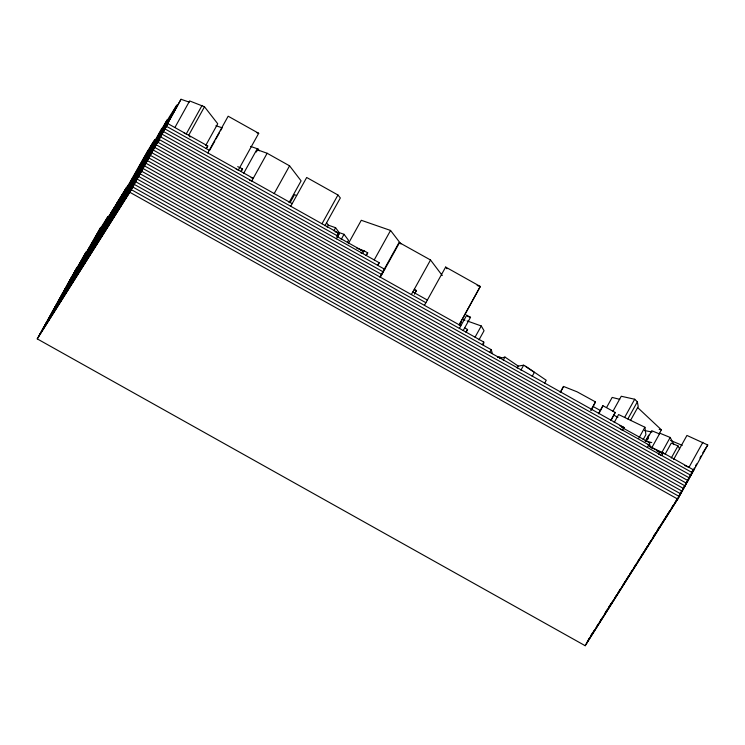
<?xml version="1.0" encoding="UTF-8"?>
<svg xmlns="http://www.w3.org/2000/svg" width="745" height="745" viewBox="0 0 745 745"><rect width="100%" height="100%" fill="white"/><g stroke="black" fill="none" stroke-linecap="round" stroke-linejoin="round"><path stroke-width="1.12" d="M483.468 345.168L483.784 342.057L150.285 155.295L57.738 301.911M611.124 420.208L615.212 412.469L602.91 405.708L598.458 413.736M602.91 405.708L600.526 410.579L593.169 406.537L595.469 401.909L577.133 391.842L563.537 386.441L560.203 392.457M560.771 391.656L563.537 386.441M673.592 459.525L686.937 435.443L707.75 444.979L677.745 499.103L585.197 645.719L37.25 338.882L77.275 267.101L72.451 275.827M77.778 266.626L74.845 271.59L75.776 272.661M73.392 274.542L86.085 251.987L74.966 272.055M81.792 260.275L100.696 227.43L102.763 227.914M87.519 251.195L100.696 227.43M88.003 250.422L89.465 247.787M90.555 246.381L100.864 227.774L107.941 216.562L99.01 232.673M107.131 219.16L127.013 187.349M110.931 212.819L128.159 185.207L129.407 185.3L127.944 187.945M117.04 202.826L126.408 187.666L124.936 190.31M125.551 189.984L148.143 150.229M130.142 182.711L149.233 148.451L153.284 142.025L154.783 142.975M129.323 185.43L127.861 188.075L126.697 187.842M153.284 142.025L135.041 175.056L136.903 174.06M135.869 173.632L136.801 173.222L155.1 140.218L154.615 139.911L134.556 176.043L135.301 176.77L137.862 172.151M139.38 168.072L137.574 171.257L138.123 172.374L139.585 169.73L139.036 168.612L139.38 168.072L140.414 168.51L138.952 171.145L137.918 170.707M141.075 165.716L161.851 128.224M135.32 176.491L147.51 154.485M149.726 150.49L151.393 147.491M135.301 176.77L138.225 171.49L136.503 172.412M143.589 161.74L167.094 119.926L146.318 157.409M146.495 157.446L147.957 154.802M150.63 150.583L148.814 153.768L149.857 154.141M146.057 159.039L147.175 157.009M148.302 154.979L168.631 118.11L176.854 105.073L157.391 140.181L159.449 140.889M159.337 137.108L176.658 106.777L163.481 130.533M164.505 128.922L181.016 99.281L189.277 102.14M165.213 127.795L181.016 99.281M37.25 338.882L129.798 192.266L167.849 123.614L207.743 145.955L206.281 148.6M174.926 127.488L189.64 100.938L204.493 106.768L217.736 123.782L205.75 145.415M202.072 105.408L186.259 133.923L184.192 133.178M204.493 106.768L188.69 135.283L190.077 137.071M207.808 152.911L228.156 116.211L258.701 133.318L238.353 170.018L236.24 169.264M209.773 150.164L214.849 141.019M215.975 138.989L219.347 132.889M220.473 130.859L222.168 127.814L215.957 125.719M241.082 171.546L242.544 168.901L237.702 166.619M243.634 173.352L256.811 149.587L267.138 153.265L289.572 165.828L301.101 180.877L289.023 202.659M256.327 152.017L258.012 148.991L250.59 146.402M267.138 153.265L251.773 180.988L249.705 180.253M274.197 193.551L289.572 165.828M290.075 202.631L294.461 194.715L296.622 195.469M290.727 206.263L306.689 177.487L337.951 194.994L340.344 197.947L324.941 225.726M321.998 223.779L337.951 194.994M327.176 227.178L328.294 225.148L326.496 222.736M333.9 230.773L335.585 227.728L328.294 225.148M336.908 235.578L338.37 232.943L162 134.175L69.443 280.791M336.964 236.677L339.217 232.617L335.585 227.728M336.414 238.772L338.975 234.144L338.007 233.604M341.229 239.396L344.041 234.312L339.217 232.617M347.412 242.386L348.539 240.356L344.041 234.312M348.343 243.615L361.278 220.287L390.566 230.456L400.875 243.95M366.251 255.479L367.713 252.834L364.119 250.823L362.657 253.458L360.561 252.713M374.26 259.875L390.566 230.456M377.743 265.369L379.205 262.734L159.067 139.455L66.519 286.071M399.534 242.628L380.36 277.214L379.903 277.056L399.078 242.47L430.526 259.986L442.279 275.538M411.352 294.573L430.526 259.986M416.492 290.531L415.915 291.453L414.276 289.293L416.492 290.531L414.453 294.089L415.03 293.167M424.426 305.357L445.65 267.073L480.292 286.471L459.162 324.876L480.292 286.471M459.6 325.053L461.062 322.408L460.634 322.231M459.395 328.396L466.715 315.191L470.523 317.323L463.204 330.529M466.119 332.158L467.581 329.513L464.675 327.884M475.068 337.159L481.27 325.965L467.115 320.927M478.979 339.878L484.054 330.724L481.27 325.965M482.322 344.693L483.784 342.057M489.791 352.338L491.262 349.694L148.823 157.94L56.275 304.556M503.313 360.049L504.961 357.069L518.241 366.093L523.67 365.19L534.379 372.388L532.181 376.355M517.142 368.077L518.241 366.093M520.913 370.153L523.67 365.19M544.586 383.256L546.243 380.276L525.57 366.186M591.018 409.936L595.469 401.909M590.943 410.551L593.169 406.537M598.85 413.596L599.967 411.585M606.588 407.487L612.157 397.43L619.71 399.32M612.902 411.342L621.265 396.256L634.703 399.246L637.357 401.825L638.223 406.537L630.419 420.618M610.76 420.497L615.212 412.469M614.225 422.462L618.611 414.546L644.909 427.239L645.878 434.67L643.131 439.615M624.673 417.358L634.703 399.246M627.877 418.923L637.357 401.825M54.813 307.191L147.361 160.575L624.077 427.528L622.615 430.172L620.473 429.26M638.875 438.135L644.909 427.239M645.412 441.04L648.699 435.099M645.71 441.599L651.745 430.712L659.483 433.907M647.461 439.839L648.55 437.855M647.331 447.475L649.901 442.856L621.572 427.285M659.167 433.86L661.392 429.837L637.534 407.44M651.624 448.052L659.856 433.208L670.174 437.455L673.946 444.644M663.227 452.913L659.902 451.396L658.44 454.031L661.765 455.558L663.227 452.913L693.846 470.058L688.818 478.02L689.935 476.018M661.942 452.308L670.174 437.455M665.08 454.292L671.264 443.126L678.006 445.882L679.589 448.853M671.245 458.063L678.006 445.882M585.197 645.719L589.584 637.794M702.889 442.26L688.985 467.339L684.73 465.523M691.677 472.526L692.775 470.551M691.043 474.006L694.387 467.99M695.495 465.979L696.603 463.977M699.946 457.961L701.054 455.949M154.615 139.911L154.168 140.637L155.1 140.218M131.604 180.067L132.405 178.809M100.473 230.028L149.913 151.794L150.956 152.157M88.981 248.551L167.849 123.614M79.352 264.13L166.386 126.259L209.28 150.276M74.351 272.381L76.316 269.262M77.89 266.775L164.924 128.894L253.235 178.353L251.167 177.617M70.915 278.155L74.854 271.906M76.428 269.411L163.462 131.539L292.198 203.627M67.981 283.435L160.538 136.819L337.876 236.128M65.057 288.715L157.605 142.099L384.755 269.299L384.29 269.131M63.595 291.351L156.143 144.735L383.293 271.934L382.828 271.776M62.133 293.996L154.681 147.38L381.822 274.579L381.365 274.411M60.671 296.631L153.219 150.015L425.889 302.712M59.2 299.276L151.757 152.66L460.857 325.751M53.351 309.836L145.899 163.22L648.802 444.84M51.889 312.472L144.437 165.856L692.384 472.703L688.035 479.594M50.418 315.116L142.975 168.5L690.922 475.338L686.573 482.229M48.956 317.752L141.513 171.145L689.46 477.983L685.726 483.887M47.494 320.397L140.041 173.781L687.989 480.618L683.64 487.509M46.032 323.032L138.579 176.425L686.527 483.263L682.802 489.167M44.57 325.677L137.117 179.061L685.065 485.908L680.716 492.79M43.108 328.322L135.655 181.706L683.603 488.543L679.878 494.447M41.636 330.957L134.193 184.341L682.141 491.188L678.416 497.092M40.174 333.602L132.731 186.986L680.679 493.823L662.044 523.344M38.712 336.237L131.26 189.621L679.207 496.468L586.66 643.084M206.207 148.395L207.743 145.955M241.008 171.341L242.544 168.901M337.28 236.845L338.975 234.144M366.177 255.274L367.713 252.834M377.668 265.164L379.205 262.734M459.525 324.848L461.062 322.408M466.044 331.953L467.581 329.513M702.721 452.941L707.75 444.979M679.701 494.084L680.939 492.119M591.055 635.159L592.294 633.194M605.34 612.53L607.203 609.578M609.065 606.626L610.928 603.673M653.784 535.776L655.647 532.824M657.518 529.872L659.381 526.92M592.694 632.878L594.557 629.925M596.419 626.973L598.282 624.021M600.144 621.069L602.007 618.117M604.493 614.187L605.741 612.213M608.218 608.283L609.466 606.309M610.704 604.344L613.191 600.405M614.429 598.44L616.916 594.501M618.164 592.536L620.641 588.597M623.127 584.667L624.99 581.715M626.238 579.74L628.724 575.811M629.963 573.836L632.449 569.906M633.688 567.932L636.174 564.002M637.413 562.028L639.899 558.098M641.147 556.124L643.624 552.194M644.872 550.22L647.358 546.29M648.597 544.316L651.083 540.386M652.946 537.434L654.808 534.482M656.671 531.53L669.718 510.865M671.58 507.913L673.443 504.961M675.305 502.009L677.168 499.057M588.122 640.439L612.353 602.062M613.591 600.097L660.796 525.309M136.54 174.721L135.655 174.06M499.541 358.578L504.961 357.069M497.455 357.321L499.644 356.836L501.553 358.112M644.388 430.526L652.033 432.016M659.176 429.344L661.392 429.837M645.133 440.91L651.754 442.567M648.085 444.653L650.283 445.212M468.652 316.783L470.523 317.323M335.092 231.816L338.37 232.943M477.163 285.475L480.385 286.592M256.578 132.563L258.701 133.318M150.285 151.133L151.319 151.496M356.79 248.206L364.119 250.823M360.608 250.357L363.746 251.484L337.513 236.789M462.766 319.372L464.936 320.145M670.5 440.425L682.252 445.361M619.803 425.712L624.077 427.528M649.817 446.879L659.902 451.396M656.513 450.697L662.864 453.575L648.429 445.491M613.908 415.188L617.922 417.396M412.814 291.928L427.36 300.067M129.798 192.266L677.745 499.103M136.326 172.915L136.801 173.222M136.018 173.399L136.763 174.134M103.21 227.746L102.288 226.834L138.672 169.273L139.222 170.391M100.826 229.469L101.748 230.391M100.864 227.774L91.933 243.885M76.316 268.954L77.238 270.016M445.65 267.073L446.963 268.777M466.715 315.191L467.711 316.513M258.012 148.991L259.381 150.797M491.262 349.694L492.371 353.614"/></g></svg>
